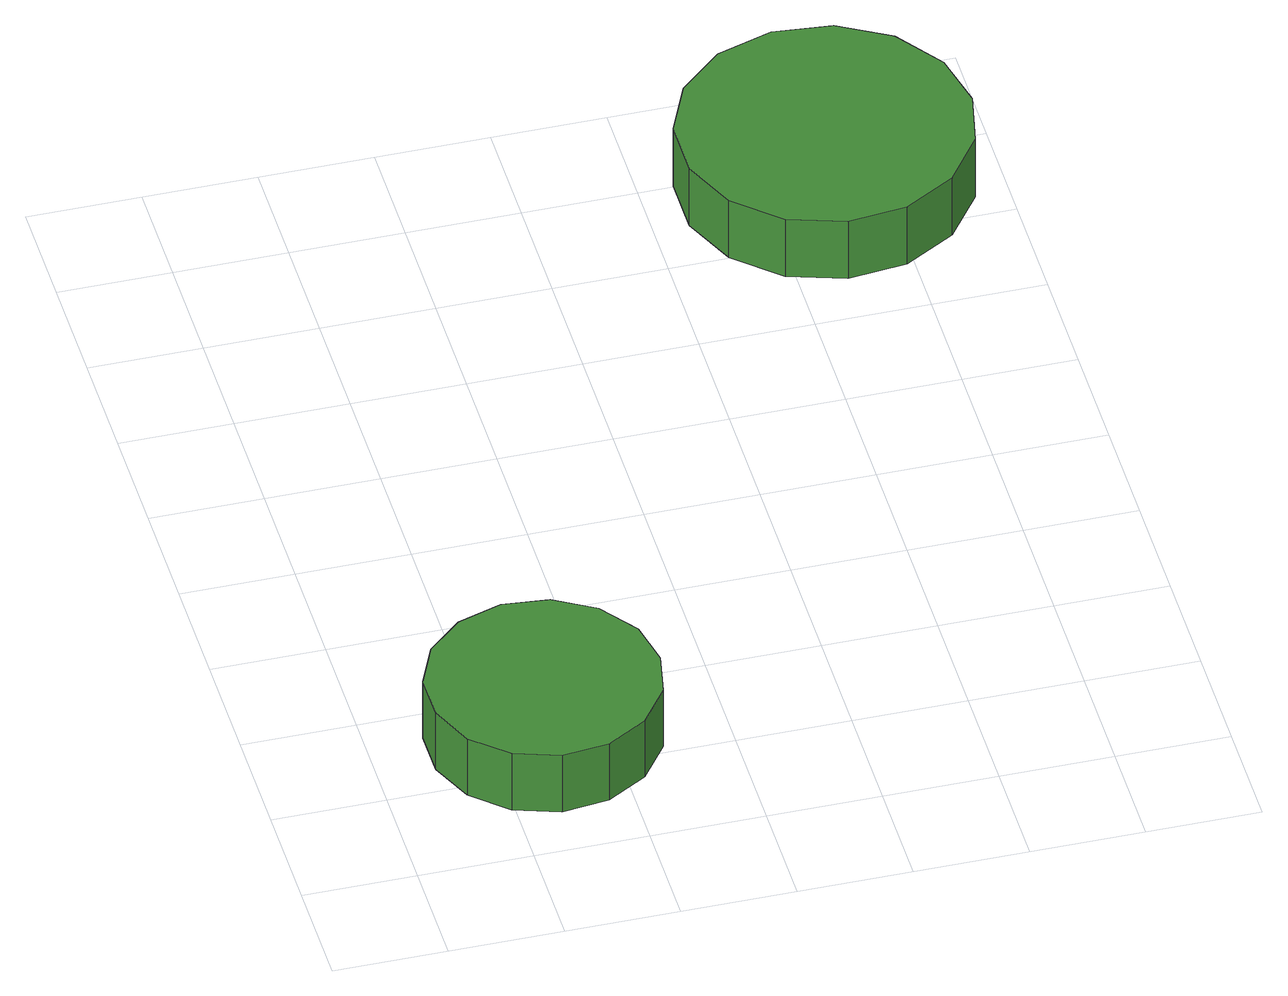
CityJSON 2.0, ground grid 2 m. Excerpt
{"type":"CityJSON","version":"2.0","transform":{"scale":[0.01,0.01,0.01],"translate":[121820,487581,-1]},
"CityObjects":{
"tree1":{"type":"SolitaryVegetationObject","attributes":{"function":"something"},"geometry":[{"type":"MultiSurface","lod":"1","boundaries":[[[0,1,2,3,4,5,6,7,8,9,10,11,12,13,14]],[[15,16,17,18,19,20,21,22,23,24,25,26,27,28,29]],[[0,29,28,1]],[[1,28,27,2]],[[2,27,26,3]],[[3,26,25,4]],[[4,25,24,5]],[[5,24,23,6]],[[6,23,22,7]],[[7,22,21,8]],[[8,21,20,9]],[[9,20,19,10]],[[10,19,18,11]],[[11,18,17,12]],[[12,17,16,13]],[[13,16,15,14]],[[14,15,29,0]]]}]},
"tree2":{"type":"SolitaryVegetationObject","attributes":{"function":"something"},"geometry":[{"type":"MultiSurface","lod":"1","boundaries":[[[30,31,32,33,34,35,36,37,38,39,40,41,42,43,44]],[[45,46,47,48,49,50,51,52,53,54,55,56,57,58,59]],[[30,59,58,31]],[[31,58,57,32]],[[32,57,56,33]],[[33,56,55,34]],[[34,55,54,35]],[[35,54,53,36]],[[36,53,52,37]],[[37,52,51,38]],[[38,51,50,39]],[[39,50,49,40]],[[40,49,48,41]],[[41,48,47,42]],[[42,47,46,43]],[[43,46,45,44]],[[44,45,59,30]]]}]}
},
"vertices":[
[496,298,182],[479,379,182],[429,447,182],[357,489,182],[274,498,182],[194,472,182],[132,416,182],[98,339,182],[98,256,182],[132,179,182],[194,123,182],[274,97,182],[357,106,182],[429,148,182],[479,216,182],[479,216,59],[429,148,59],[357,106,59],[274,97,59],[194,123,59],[132,179,59],[98,256,59],[98,339,59],[132,416,59],[194,472,59],[274,498,59],[357,489,59],[429,447,59],[479,379,59],[496,298,59],
[1339,1461,263],[1317,1563,263],[1255,1649,263],[1164,1701,263],[1059,1712,263],[959,1680,263],[881,1609,263],[838,1513,263],[838,1408,263],[881,1312,263],[959,1241,263],[1059,1209,263],[1164,1220,263],[1255,1273,263],[1317,1358,263],[1317,1358,138],[1255,1273,138],[1164,1220,138],[1059,1209,138],[959,1241,138],[881,1312,138],[838,1408,138],[838,1513,138],[881,1609,138],[959,1680,138],[1059,1712,138],[1164,1701,138],[1255,1649,138],[1317,1563,138],[1339,1461,138]
]}
